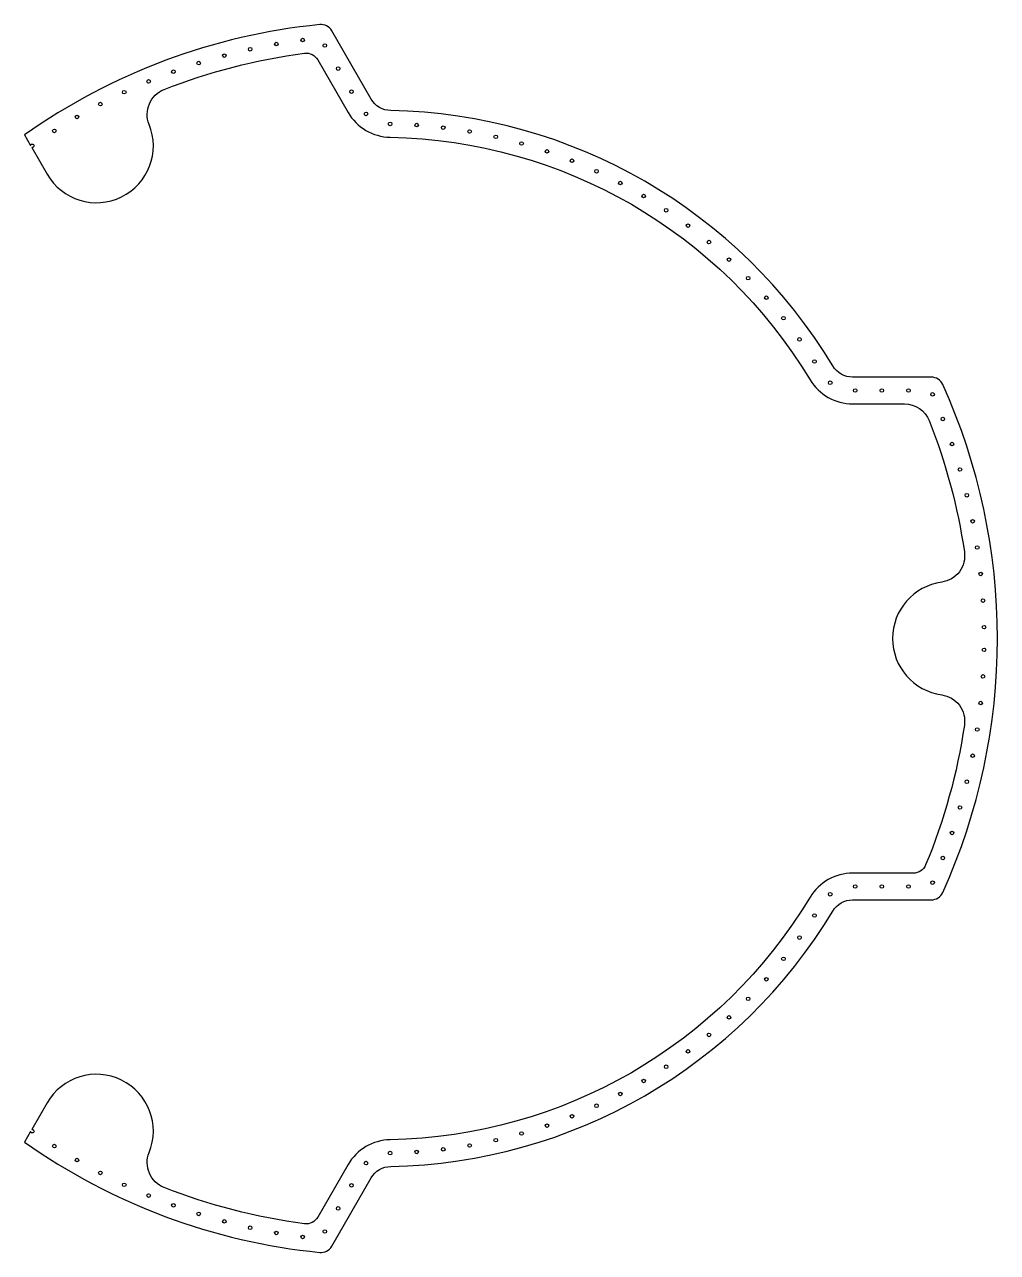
# Model space of a CAD drawing. Header units: millimetres. Extents: x -20 to 34.7, y -34.5 to 34.5.
import ezdxf

# ---------------------------------------------------------------- set-up
doc = ezdxf.new("R2010")
doc.units = ezdxf.units.MM

msp = doc.modelspace()

# ---------------------------------------------------------------- linework, layer by layer
msp.add_lwpolyline([(-19.71, 27.739, -2.342217), (-19.638, 27.614), (-18.771, 26.113, 0.933556), (-13.036, 28.918, -0.417146), (-12.197, 30.878, -0.061669), (-4.298, 32.921, -0.303056), (-3.552, 32.552), (-1.844, 29.595, 0.262938), (0.528, 28.195, -0.257938), (24.154, 14.555, 0.262938), (26.552, 13.2), (29.462, 13.2, -0.307357), (30.856, 12.254, -0.05772), (32.84, 4.876, -0.417146), (31.562, 3.17, 0.871243), (31.562, -3.17, -0.417146), (32.84, -4.876, -0.061669), (30.659, -12.738, -0.303056), (29.967, -13.2), (26.552, -13.2, 0.262938), (24.154, -14.555, -0.257938), (0.528, -28.195, 0.262938), (-1.844, -29.595), (-3.552, -32.552, -0.303056), (-4.298, -32.921, -0.061669), (-12.197, -30.878, -0.417146), (-13.036, -28.918, 0.933556), (-18.771, -26.113), (-19.638, -27.614, -2.342217), (-19.71, -27.739), (-20.047, -28.323, 0.129908), (-3.437, -34.529, 0.294716), (-2.761, -34.183), (-0.545, -30.345, -0.262938), (0.556, -29.695, 0.257938), (25.438, -15.329, -0.262938), (26.552, -14.7), (30.984, -14.7, 0.294716), (31.622, -14.288, 0.215438), (31.622, 14.288, 0.294716), (30.984, 14.7), (26.552, 14.7, -0.262938), (25.438, 15.329, 0.257938), (0.556, 29.695, -0.262938), (-0.545, 30.345), (-2.761, 34.183, 0.294716), (-3.437, 34.529, 0.129908), (-20.047, 28.323)], format="xyb", close=True)
for centre in [(-7.353, 33.144), (-5.882, 33.437), (-4.399, 33.664), (-3.15, 33.356), (-10.249, 32.366), (-8.809, 32.787), (-11.669, 31.882), (-2.4, 32.057), (-13.065, 31.335), (-14.437, 30.728), (-1.65, 30.758), (-15.78, 30.06), (-17.092, 29.334), (-0.831, 29.508), (0.523, 28.945), (-18.371, 28.55), (2.021, 28.879), (3.514, 28.736), (4.998, 28.515), (6.468, 28.218), (7.921, 27.845), (9.352, 27.398), (10.759, 26.877), (12.136, 26.283), (13.481, 25.62), (14.79, 24.887), (16.059, 24.088), (17.285, 23.224), (18.464, 22.297), (19.594, 21.311), (20.672, 20.268), (21.694, 19.17), (22.657, 18.021), (23.56, 16.823), (24.4, 15.58), (25.29, 14.385), (26.692, 13.95), (28.192, 13.95), (29.692, 13.95), (31.05, 13.73), (31.626, 12.345), (32.14, 10.937), (32.592, 9.506), (32.98, 8.058), (33.304, 6.593), (33.562, 5.116), (33.756, 3.628), (33.883, 2.134), (33.944, 0.635), (33.944, -0.635), (33.883, -2.134), (33.756, -3.628), (33.562, -5.116), (33.304, -6.593), (32.98, -8.058), (32.592, -9.506), (32.14, -10.937), (31.626, -12.345), (31.05, -13.73), (25.29, -14.385), (26.692, -13.95), (28.192, -13.95), (29.692, -13.95), (24.4, -15.58), (23.56, -16.823), (22.657, -18.021), (21.694, -19.17), (20.672, -20.268), (19.594, -21.311), (18.464, -22.297), (17.285, -23.224), (16.059, -24.088), (14.79, -24.887), (13.481, -25.62), (12.136, -26.283), (10.759, -26.877), (9.352, -27.398), (6.468, -28.218), (7.921, -27.845), (-18.371, -28.55), (0.523, -28.945), (2.021, -28.879), (3.514, -28.736), (4.998, -28.515), (-17.092, -29.334), (-0.831, -29.508), (-15.78, -30.06), (-14.437, -30.728), (-1.65, -30.758), (-13.065, -31.335), (-11.669, -31.882), (-10.249, -32.366), (-2.4, -32.057), (-8.809, -32.787), (-7.353, -33.144), (-5.882, -33.437), (-4.399, -33.664), (-3.15, -33.356)]:
    msp.add_circle(centre, 0.1)

doc.saveas('drawing.dxf')
